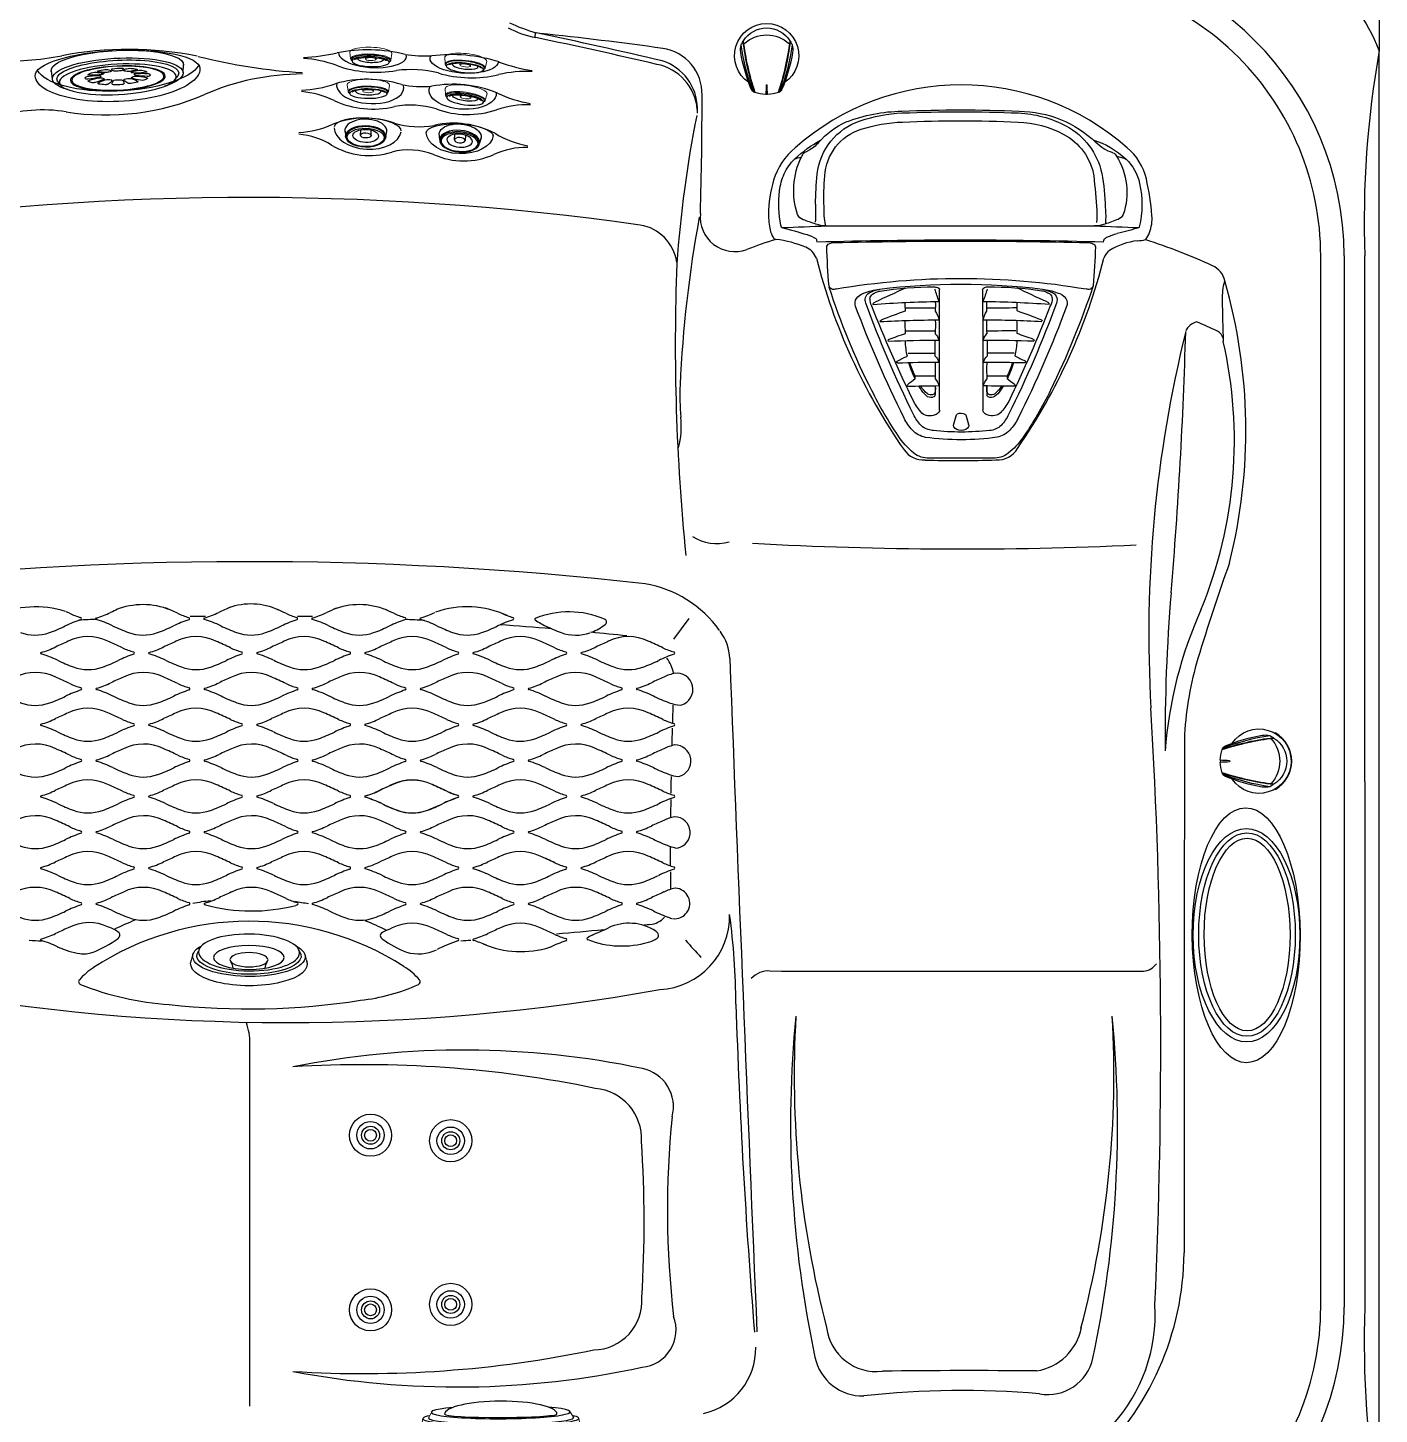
# Model space of a CAD drawing. Extents: x 937 to 1030, y 796 to 934.
# Drawn here: x 972.2 to 1029.9, y 828.4 to 887.6 of the extents above; entities that cross this region are included whole.
import ezdxf

# ---------------------------------------------------------------- set-up
doc = ezdxf.new("R2010")
doc.units = 0
doc.header["$MEASUREMENT"] = 0
doc.layers.add('1', color=4, linetype='Continuous')

# ---------------------------------------------------------------- blocks, each defined once
blk = doc.blocks.new('2014M1')
at = {"layer": '1', "color": 4, "linetype": 'Continuous', "lineweight": 15}
for p, q in [((-0.901, -0.243), (-0.857, -0.521)), ((-0.231, -0.44), (-0.23, -0.505)), ((0.23, -0.505), (0.231, -0.44)), ((0.857, -0.521), (0.901, -0.243))]:
    blk.add_line(p, q, dxfattribs=at)
at = {"layer": '1', "color": 3, "linetype": 'Continuous'}
for centre, radius, start, end in [((-0.374, -1.133), 0.665, 101.30208, 119.18489), ((0, -3.007), 2.577, 77.90813, 101.30208), ((0.435, -0.977), 0.5, 58.18471, 77.90813)]:
    blk.add_arc(centre, radius, start, end, dxfattribs=at)
at = {"layer": '1', "color": 4, "linetype": 'Continuous', "lineweight": 15}
for centre, major_axis, ratio, start_param, end_param in [((0, -0.243), (-0.901, 0), 0.269705, 3.055928, 6.36885), ((-0.002, -0.523), (-0.859, -0.005), 0.272006, 2.75067, 6.690134)]:
    blk.add_ellipse(centre, major_axis=major_axis, ratio=ratio, start_param=start_param, end_param=end_param, dxfattribs=at)
at = {"layer": '1', "color": 3, "linetype": 'Continuous'}
for centre, major_axis, ratio, start_param, end_param in [((0, -0.538), (-0.826, 0), 0.255142, 2.85021, 6.573343), ((0, -0.512), (-0.548, 0.001), 0.27151, 6.136025, 9.578986)]:
    blk.add_ellipse(centre, major_axis=major_axis, ratio=ratio, start_param=start_param, end_param=end_param, dxfattribs=at)
blk.add_ellipse((0, -0.612), major_axis=(-0.793, -0.001), ratio=0.271001, dxfattribs=at)
at = {"layer": '1', "color": 4, "linetype": 'Continuous', "lineweight": 15}
blk.add_ellipse((0, -0.509), major_axis=(-0.23, 0), ratio=0.275384, dxfattribs=at)
blk = doc.blocks.new('2014MJ7')
at = {"layer": '1', "color": 4}
for p, q in [((-0.898, -0.492), (-0.854, -0.739)), ((-0.232, -0.458), (-0.23, -0.696)), ((0.23, -0.696), (0.232, -0.458)), ((0.854, -0.739), (0.898, -0.492))]:
    blk.add_line(p, q, dxfattribs=at)
blk.add_ellipse((0, -0.492), major_axis=(-0.898, 0), ratio=0.547446, start_param=2.947545, end_param=6.477233, dxfattribs=at)
at = {"layer": '1', "color": 3}
blk.add_ellipse((0, -0.724), major_axis=(-0.816, 0.005), ratio=0.50035, start_param=2.865459, end_param=6.570635, dxfattribs=at)
at = {"layer": '1', "color": 4}
for centre, major_axis, ratio in [((-0.001, -0.734), (-0.855, 0.005), 0.541267), ((0.001, -0.691), (-0.229, 0.005), 0.480627)]:
    blk.add_ellipse(centre, major_axis=major_axis, ratio=ratio, dxfattribs=at)
at = {"layer": '1', "color": 3}
for centre, major_axis, ratio in [((0, -0.778), (-0.793, 0.005), 0.493016), ((0.001, -0.711), (-0.547, 0.006), 0.510461)]:
    blk.add_ellipse(centre, major_axis=major_axis, ratio=ratio, dxfattribs=at)
blk = doc.blocks.new('2014S124')
at = {"layer": '1', "color": 4, "linetype": 'Continuous'}
for p, q in [((-2.902, -1.151), (-2.871, -0.798)), ((2.726, -0.801), (2.757, -1.151))]:
    blk.add_line(p, q, dxfattribs=at)
for centre, radius, start, end in [((-1.094, -0.969), 0.419, 102.30616, 126.17528), ((-1.127, -0.964), 0.408, 78.04886, 97.92454), ((-1.462, -2.585), 2.063, 67.49842, 78.27721), ((-0.894, -0.516), 0.0301, 99.17785, 221.30698), ((-0.391, 0.306), 0.992, 238.02554, 256.89736), ((1.101, -12.868), 12.543, 97.96878, 99.17785), ((-0.627, -0.838), 0.391, 70.50257, 91.5894), ((-0.696, -0.886), 0.462, 39.12145, 64.43622), ((-0.286, -0.478), 0.0376, 128.332, 191.55559), ((-0.091, -0.438), 0.236, 191.55559, 220.05631), ((-0.226, -0.553), 0.134, 93.77125, 128.332), ((-0.168, -0.476), 0.155, 227.54611, 265.02271), ((-0.065, -3), 2.586, 86.77407, 93.77125), ((0.028, -0.484), 0.146, 270.45555, 314.10757), ((0.07, -0.601), 0.183, 61.06306, 86.77407), ((-0.256, -0.328), 0.465, 325.8951, 339.01202), ((0.138, -0.479), 0.0434, 339.01202, 61.06306), ((0.541, -0.886), 0.462, 115.56378, 140.87855), ((0.472, -0.838), 0.391, 88.4106, 109.49743), ((0.237, 0.306), 0.992, 283.10264, 301.97446), ((-1.256, -12.868), 12.543, 80.82215, 82.03122), ((1.308, -2.585), 2.063, 101.72279, 112.50158), ((0.74, -0.516), 0.0301, 318.69302, 80.82215), ((0.973, -0.964), 0.408, 82.07546, 101.95114), ((0.94, -0.969), 0.419, 53.82472, 77.69384), ((-1.416, -0.77), 0.0473, 99.15832, 182.82541), ((-1.402, -0.769), 0.0613, 182.82541, 251.7181), ((-1.363, -1.099), 0.381, 85.90541, 99.15832), ((-1.181, 0.229), 1.083, 257.21053, 266.53917), ((-1.331, -0.639), 0.0133, 139.63881, 230.93147), ((-1.247, -0.531), 0.15, 231.95617, 254.16671), ((-1.327, -0.909), 0.0126, 97.50912, 238.93788), ((-1.756, -6.588), 5.884, 81.237, 85.90541), ((-1.028, -0.413), 0.592, 238.93788, 260.38603), ((-0.989, -3.477), 2.602, 87.27978, 97.50912), ((-0.71, 1.361), 2.117, 254.16671, 266.21492), ((-0.99, 2.535), 3.397, 265.66767, 272.28747), ((-1.05, -0.539), 0.464, 260.38603, 276.11808), ((-1.602, 4.618), 5.65, 276.11808, 279.27437), ((-0.912, -1.04), 0.0135, 106.93268, 266.11582), ((-0.464, -2.514), 1.554, 97.62623, 106.93268), ((-0.391, 1.308), 2.419, 257.53073, 264.72726), ((-0.891, -1.423), 0.547, 69.49384, 87.27978), ((-0.866, -0.864), 0.0917, 48.933, 85.6576), ((-0.85, -0.793), 0.0663, 265.92354, 311.88695), ((-0.826, -0.391), 0.361, 266.21492, 280.86548), ((-0.827, -0.819), 0.0316, 311.88695, 48.933), ((-0.804, -0.508), 0.242, 280.86548, 305.5063), ((-0.305, -0.284), 0.741, 237.7862, 241.10405), ((-0.702, -0.898), 0.0617, 279.27437, 307.87815), ((-0.684, -0.697), 0.0224, 339.91621, 58.10102), ((-0.574, -1.691), 0.723, 86.82516, 97.62623), ((-0.669, -0.939), 0.00905, 307.87815, 43.5431), ((-0.525, -0.103), 0.566, 260.71234, 287.3942), ((-0.593, -0.55), 0.552, 267.89846, 282.19897), ((-0.588, -1.941), 0.974, 75.69297, 86.82516), ((-0.563, -0.705), 0.394, 282.79153, 304.93324), ((-0.358, -0.614), 0.0287, 274.49062, 41.88174), ((-0.353, -1.015), 0.0189, 320.31811, 73.09928), ((-0.293, -1.089), 0.028, 160.74005, 281.45722), ((-0.136, -1.22), 0.231, 119.92752, 142.41019), ((-0.07, 0.673), 1.802, 263.06646, 277.17717), ((-0.144, -1.417), 0.411, 94.02804, 105.10915), ((-0.078, 0.324), 0.96, 263.85909, 276.41416), ((-0.075, -2.039), 1.037, 81.53371, 95.46452), ((0.061, -1.13), 0.117, 49.88276, 81.53371), ((0.027, -1.171), 0.171, 30.73636, 49.88276), ((0.155, -1.094), 0.0212, 270.83793, 30.73636), ((0.204, -0.614), 0.0287, 138.11826, 265.50938), ((0.198, -1.015), 0.0189, 106.90072, 219.68189), ((0.409, -0.705), 0.394, 235.06676, 257.20847), ((0.433, -1.941), 0.974, 93.17484, 104.30703), ((0.371, -0.103), 0.566, 252.6058, 279.28766), ((0.438, -0.55), 0.552, 257.80103, 272.10154), ((0.419, -1.691), 0.723, 82.37377, 93.17484), ((0.236, 1.308), 2.419, 275.27274, 282.46927), ((0.515, -0.939), 0.00905, 136.4569, 232.12185), ((0.53, -0.697), 0.0224, 121.89898, 200.08379), ((0.15, -0.284), 0.741, 298.89595, 302.2138), ((0.649, -0.508), 0.242, 234.4937, 259.13452), ((0.547, -0.898), 0.0617, 232.12185, 260.72563), ((0.309, -2.514), 1.554, 73.06732, 82.37377), ((1.448, 4.618), 5.65, 260.72563, 263.88192), ((0.737, -1.423), 0.547, 92.72022, 110.50616), ((0.672, -0.391), 0.361, 259.13452, 273.78508), ((0.672, -0.819), 0.0316, 131.067, 228.11305), ((0.712, -0.864), 0.0917, 94.3424, 131.067), ((0.695, -0.793), 0.0663, 228.11305, 274.07646), ((0.556, 1.361), 2.117, 273.78508, 285.83329), ((0.836, 2.535), 3.397, 267.71253, 274.33233), ((1.601, -6.588), 5.884, 94.09459, 98.763), ((0.834, -3.477), 2.602, 82.49088, 92.72022), ((0.758, -1.04), 0.0135, 273.88418, 73.06732), ((0.895, -0.539), 0.464, 263.88192, 279.61397), ((0.874, -0.413), 0.592, 279.61397, 301.06212), ((1.027, 0.229), 1.083, 273.46083, 282.78947), ((1.093, -0.531), 0.15, 285.83329, 308.04383), ((1.173, -0.909), 0.0126, 301.06212, 82.49088), ((1.208, -1.099), 0.381, 80.84168, 94.09459), ((1.177, -0.639), 0.0133, 309.06853, 40.36119), ((1.247, -0.769), 0.0613, 288.2819, 357.17459), ((1.261, -0.77), 0.0473, 357.17459, 80.84168)]:
    blk.add_arc(centre, radius, start, end, dxfattribs=at)
at = {"layer": '1', "color": 3, "linetype": 'Continuous'}
for centre, major_axis, ratio in [((-0.077, -0.651), (-2.498, 0.009), 0.259148), ((-0.073, -0.697), (-2.027, 0), 0.25727)]:
    blk.add_ellipse(centre, major_axis=major_axis, ratio=ratio, dxfattribs=at)
at = {"layer": '1', "color": 4, "linetype": 'Continuous'}
for centre, major_axis, ratio, start_param, end_param in [((-0.072, -0.799), (-2.798, 0.001), 0.271239, 5.590718, 10.215837), ((-0.073, -1.151), (-2.83, 0), 0.260205, 6.236712, 9.470532)]:
    blk.add_ellipse(centre, major_axis=major_axis, ratio=ratio, start_param=start_param, end_param=end_param, dxfattribs=at)
blk.add_ellipse((-0.072, -0.701), major_axis=(-1.968, 0), ratio=0.258128, dxfattribs=at)
at = {"layer": '1', "color": 3, "linetype": 'Continuous'}
blk.add_ellipse((-0.072, -0.796), major_axis=(-2.605, 0.01), ratio=0.257336, start_param=5.994174, end_param=9.732946, dxfattribs=at)
blk = doc.blocks.new('2014JS2')
at = {"layer": '1', "color": 4, "linetype": 'Continuous', "lineweight": 15}
for p, q in [((-2.331, 1.3), (-2.416, 0.934)), ((2.567, 0.934), (2.482, 1.3))]:
    blk.add_line(p, q, dxfattribs=at)
at = {"layer": '1', "color": 4, "linetype": 'Continuous'}
for centre, radius, start, end in [((-1.335, 0.648), 0.73, 8.21459, 30.45719), ((1.622, 0.603), 0.871, 151.52836, 170.38888)]:
    blk.add_arc(centre, radius, start, end, dxfattribs=at)
at = {"layer": '1', "color": 3, "linetype": 'Continuous'}
for centre, major_axis, ratio in [((0.073, 1.419), (-2.159, -0.019), 0.363798), ((0.076, 1.207), (-1.51, 0.005), 0.339788)]:
    blk.add_ellipse(centre, major_axis=major_axis, ratio=ratio, dxfattribs=at)
at = {"layer": '1', "color": 4, "linetype": 'Continuous'}
for centre, major_axis, ratio, start_param, end_param in [((0.075, 1.242), (-2.404, -0.002), 0.35119, 5.678823, 9.981284), ((0.075, 0.934), (-2.492, 0), 0.375367, 6.108581, 9.599382)]:
    blk.add_ellipse(centre, major_axis=major_axis, ratio=ratio, start_param=start_param, end_param=end_param, dxfattribs=at)
at = {"layer": '1', "color": 3, "linetype": 'Continuous'}
blk.add_ellipse((0.075, 1.274), major_axis=(-2.225, -0.006), ratio=0.35191, start_param=6.032094, end_param=9.675053, dxfattribs=at)
at = {"layer": '1', "color": 4, "linetype": 'Continuous'}
blk.add_ellipse((0.075, 1.111), major_axis=(-0.812, -0.002), ratio=0.373446, dxfattribs=at)
blk = doc.blocks.new('2014AV')
at = {"layer": '1', "color": 4, "linetype": 'Continuous'}
for p, q in [((0.59, 1.004), (0.59, 0.984)), ((-1.575, 0.526), (-1.575, 0.501)), ((-1.575, -0.526), (-1.575, -0.501)), ((0.59, -1.004), (0.59, -0.984))]:
    blk.add_line(p, q, dxfattribs=at)
for centre, radius, start, end in [((-0.026, 0), 1.375, 213.74284, 146.18679), ((-1.341, 0.387), 0.29, 113.06827, 141.37067), ((1.395, -6.282), 7.499, 99.80764, 112.33084), ((0.245, 0.369), 0.749, 74.93644, 99.81969), ((-0.057, 0.071), 1.135, 55.2054, 64.04467), ((0, 0), 1.161, 301.85239, 58.14761), ((-0.289, 0), 1.391, 159.08422, 178.28568), ((-1.092, 0.334), 0.53, 153.90726, 159.32553), ((-0.289, 0), 1.391, 181.71482, 200.91636), ((-1.092, -0.334), 0.53, 200.67447, 206.09274), ((-1.341, -0.387), 0.29, 218.62933, 246.93173), ((1.395, 6.282), 7.499, 247.66916, 260.19236), ((0.245, -0.369), 0.749, 260.18031, 285.06356), ((-0.057, -0.071), 1.135, 295.95533, 304.7946)]:
    blk.add_arc(centre, radius, start, end, dxfattribs=at)
at = {"layer": '1', "color": 3, "linetype": 'Continuous'}
for centre, radius, start, end in [((1.863, -9.907), 10.984, 96.65413, 108.31002), ((1.993, -10.4), 11.47, 96.90962, 108.19227), ((1.812, -8.247), 9.441, 98.38361, 110.96753), ((-0.553, 0), 1.42, 316.91487, 43.08513), ((1.993, 10.4), 11.47, 251.8075, 263.09064), ((1.863, 9.907), 10.984, 251.68998, 263.34587), ((1.812, 8.247), 9.441, 249.03247, 261.61639)]:
    blk.add_arc(centre, radius, start, end, dxfattribs=at)
at = {"layer": '1', "color": 2, "linetype": 'Continuous'}
for centre, radius, start, end in [((-1.716, 0), 0.0554, 311.36187, 48.63863), ((15.926, 321.236), 321.68, 266.86338, 266.93396), ((-1.28, 0), 0.0163, 273.06604, 86.93396), ((16.137, -325.179), 325.628, 93.06604, 93.13577)]:
    blk.add_arc(centre, radius, start, end, dxfattribs=at)
blk = doc.blocks.new('2014MF')
at = {"layer": '1', "color": 4, "linetype": 'Continuous'}
for centre, radius, start, end in [((168.897, -168.917), 238.87, 133.70123, 136.29207), ((4.233, 3.41), 0.521, 104.43036, 135.45495), ((4.137, 3.783), 0.136, 60.72499, 104.43036), ((-14.312, -13.864), 25.66, 39.98835, 43.81471), ((-20.17, -10.637), 28.761, 17.84702, 27.38701), ((-6.637, -6.643), 14.658, 10.57701, 19.19889), ((-3.741, -4.126), 0.175, 158.38337, 213.6889), ((-3.327, -4.29), 0.62, 136.29207, 158.38337), ((4.546, -4.634), 3.297, 354.06152, 11.92888), ((19.251, 20.369), 33.766, 226.74543, 229.58758), ((-2.537, -5.144), 0.221, 242.64411, 339.75172), ((6.874, -4.876), 0.957, 311.67846, 354.06152), ((14.593, 29.482), 38.852, 243.65236, 250.77025), ((-151.799, 151.817), 223.957, 314.64851, 315.34392), ((6.693, 6.835), 14.866, 250.77025, 259.91446), ((4.872, -6.875), 0.959, 276.83737, 318.31397), ((4.624, -4.802), 3.047, 259.91446, 276.83737)]:
    blk.add_arc(centre, radius, start, end, dxfattribs=at)
at = {"layer": '1', "color": 3, "linetype": 'Continuous'}
for centre, radius, start, end in [((5.155, 2.535), 0.213, 287.38922, 25.35441), ((23.554, -23.545), 31.714, 125.32051, 144.70268), ((5.594, -1.144), 2.733, 113.14378, 127.94372), ((4.683, -0.003), 1.262, 105.65321, 127.50133), ((4.421, 0.864), 0.357, 22.90459, 102.58976), ((4.815, 0.744), 0.691, 83.64096, 115.80785), ((4.803, 1.054), 0.387, 24.51294, 76.84338), ((-40.483, -19.596), 50.159, 18.56801, 24.51294), ((21.354, -21.357), 28.364, 127.94372, 142.03824), ((12.279, -10.521), 14.165, 126.0076, 135.43423), ((4.41, 0.307), 0.779, 99.42794, 126.0076), ((4.322, 0.838), 0.241, 47.68982, 99.42794), ((4.088, 0.582), 0.587, 14.94554, 47.68982), ((-47.161, -21.91), 56.548, 19.09118, 23.60486), ((-37.469, -18.651), 46.57, 18.59513, 24.96359), ((2.454, -0.843), 0.374, 135.51554, 164.25598), ((2.167, -0.762), 0.0749, 164.25598, 226.29695), ((-505.442, -512.498), 720.717, 44.823227, 45.231898), ((10.494, -12.301), 14.165, 134.4096, 143.83623), ((0.843, -2.45), 0.374, 105.58785, 134.32829), ((0.763, -2.162), 0.0749, 43.54688, 105.58785), ((513.881, 504.05), 720.717, 224.611931, 225.020601), ((3.403, -4.188), 2.976, 3.46899, 15.06275), ((1.203, -5.635), 2.805, 142.03824, 155.23358), ((0.274, -4.835), 1.57, 144.08869, 159.81265), ((-0.313, -4.402), 0.779, 143.83623, 170.41589), ((5.953, -4.001), 0.421, 321.70437, 359.08773), ((5.162, -4.37), 1.611, 0.70028, 20.65413), ((4.978, -4.325), 2.202, 2.24476, 18.56801), ((-0.703, -4.813), 0.732, 151.18991, 186.87299), ((-0.85, -4.421), 0.372, 159.81265, 197.27072), ((-0.876, -4.429), 0.345, 197.27072, 248.59937), ((-0.843, -4.313), 0.241, 170.41589, 222.15401), ((-0.586, -4.08), 0.587, 222.15401, 254.89828), ((22.045, 47.108), 56.548, 246.23897, 250.75265), ((5.862, -4.344), 0.153, 223.75818, 262.92316), ((5.886, -4.15), 0.348, 262.92316, 295.03361), ((5.768, -3.883), 0.64, 294.48388, 323.6262), ((5.581, -4.091), 1.26, 320.78902, 331.23006), ((6.069, -4.359), 0.703, 331.23006, 0.70028), ((6.175, -4.279), 1.004, 325.50924, 2.24476), ((-1.04, -4.791), 0.404, 195.65372, 244.28063), ((18.928, 38.737), 48.294, 245.34806, 251.52196), ((18.606, 37.304), 46.401, 245.00275, 251.39125), ((-2.056, 2.061), 11.392, 307.2243, 322.67234), ((-2.523, 2.521), 11.719, 309.04679, 320.78902), ((1.938, -11.568), 7.328, 58.28689, 61.58565), ((4.335, -5.867), 0.153, 6.92067, 46.08565), ((4.141, -5.891), 0.348, 334.81022, 6.92067), ((12.58, -1.384), 8.484, 208.53504, 211.34141), ((4.185, -3.408), 2.976, 254.78107, 266.37484), ((3.992, -5.957), 0.421, 270.7561, 308.13946), ((3.874, -5.772), 0.64, 306.21763, 335.35995), ((4.328, -4.953), 2.229, 251.52196, 267.88128), ((4.43, -4.834), 1.942, 251.04143, 267.69451), ((4.282, -6.202), 0.979, 267.88128, 304.38741), ((4.339, -5.982), 0.793, 270.94131, 310.8528)]:
    blk.add_arc(centre, radius, start, end, dxfattribs=at)
at = {"layer": '1', "color": 2, "linetype": 'Continuous'}
for centre, radius, start, end in [((36.478, -36.264), 48.866, 130.7637, 134.06457), ((-72.76, 210.138), 223.162, 289.87277, 290.23885), ((4.505, 0.618), 0.152, 64.34359, 115.48236), ((32.922, -31.535), 42.212, 131.6463, 135.04986), ((17.791, -30.065), 32.786, 113.38259, 115.297), ((4.819, -0.061), 0.0984, 56.16695, 113.38259), ((-260.405, 262.332), 372.494, 314.96382, 315.15399), ((0.379, -3.473), 4.57, 41.88158, 46.15582), ((-4.982, -4.492), 8.177, 24.08613, 27.96165), ((7.787, 3.959), 7.207, 224.07839, 227.26475), ((133.181, -130.627), 182.712, 134.83256, 135.21311), ((54.593, -53.906), 72.496, 132.92839, 134.63067), ((-5.038, -10.069), 13.065, 43.31494, 45.73477), ((23.281, -39.812), 43.035, 114.94023, 115.92207), ((5.16, -0.846), 0.0613, 20.48195, 114.94023), ((4.052, -1.082), 1.186, 192.53258, 212.06782), ((10.173, 5.147), 9.735, 223.92521, 227.36533), ((39.74, -38.244), 49.973, 133.09444, 135.0996), ((2.108, -3.742), 3.535, 32.34994, 42.87398), ((8.03, -9.859), 8.53, 106.88696, 110.12843), ((5.564, -1.735), 0.0395, 336.25812, 106.88696), ((4.512, 4.977), 8.177, 241.88218, 245.7577), ((4.167, -2.01), 0.59, 180.56052, 210.73251), ((-119.116, -125.233), 173.888, 44.80422, 45.03256), ((-2845.766, 2845.735), 4029.293, 315.016327, 315.032449), ((1.084, -4.26), 4.654, 19.827, 27.49002), ((1.706, -4.072), 4.055, 18.79799, 29.11554), ((36.171, -36.57), 48.866, 135.77926, 139.08013), ((-261.615, 261.126), 372.494, 314.68984, 314.88001), ((-3.973, -7.77), 7.207, 42.57908, 45.76544), ((1.078, -4.048), 1.186, 57.77601, 77.31125), ((4.728, -2.724), 0.471, 176.64109, 211.97962), ((10.727, 2.916), 8.547, 222.6337, 227.40535), ((90.573, -88.634), 120.961, 134.72747, 135.11625), ((-59.541, 63.82), 93.438, 313.72762, 314.54591), ((5.035, -3.148), 0.632, 37.01422, 47.69152), ((9.922, -35.449), 32.975, 96.93852, 97.64032), ((5.945, -2.775), 0.0593, 3.03986, 96.93852), ((-209.932, 73.339), 223.162, 339.60497, 339.97106), ((31.452, -33.001), 42.212, 134.79397, 138.19752), ((3.479, -0.382), 4.57, 223.68801, 227.96224), ((130.27, -133.53), 182.712, 134.63072, 135.01127), ((-5.168, -10.152), 9.735, 42.4785, 45.91862), ((5.629, -3.332), 0.691, 184.03757, 213.2552), ((4.504, -3.457), 1.129, 353.60993, 14.61576), ((0.713, -4.369), 5.094, 11.95641, 14.19173), ((4.535, -3.54), 1.182, 352.90529, 11.02391), ((30.023, -17.867), 32.786, 154.54683, 156.46123), ((10.09, 5.018), 13.065, 224.10906, 226.52889), ((53.763, -54.733), 72.496, 135.21316, 136.91543), ((2.006, -4.165), 0.59, 59.11132, 89.2833), ((125.564, 118.781), 173.888, 224.81127, 225.03961), ((7.365, -1.49), 3.055, 223.58235, 231.58605), ((6.224, -2.636), 1.432, 222.01754, 233.55018), ((5.424, -3.719), 0.0863, 233.55018, 287.28749), ((5.374, -3.558), 0.255, 287.28749, 336.30915), ((5.494, -3.812), 0.0766, 248.31203, 292.73342), ((5.415, -3.595), 0.308, 290.83592, 342.84413), ((5.409, -3.573), 0.217, 336.30915, 357.41719), ((-0.624, -4.496), 0.152, 154.36147, 205.50024), ((39.755, -23.382), 43.035, 153.92175, 154.9036), ((3.742, -2.112), 3.535, 226.96984, 237.49389), ((38.142, -39.838), 49.973, 134.74423, 136.74939), ((-2837.961, 2853.518), 4029.293, 314.811379, 314.827502), ((2.718, -4.729), 0.471, 57.86421, 93.20274), ((-2.938, -10.712), 8.547, 42.43848, 47.21013), ((0.055, -4.812), 0.0984, 156.46123, 213.67688), ((0.838, -5.155), 0.0613, 154.9036, 249.36188), ((9.844, -8.05), 8.53, 159.71539, 162.95687), ((4.074, -1.711), 4.055, 240.72829, 251.04584), ((4.263, -1.089), 4.654, 242.41854, 250.01683), ((88.393, -90.808), 120.961, 134.72758, 135.11635), ((-63.651, 59.721), 93.438, 315.29792, 316.11621), ((3.324, -5.632), 0.691, 56.58863, 85.80626), ((2.626, -6.224), 1.432, 36.29365, 47.82629), ((1.487, -7.363), 3.055, 38.35305, 46.35675), ((1.726, -5.562), 0.0395, 162.95687, 293.58571), ((3.141, -5.037), 0.632, 222.15231, 232.82961), ((35.429, -10.011), 32.975, 172.20351, 172.90531), ((4.373, -0.713), 5.094, 255.74737, 257.98269), ((3.452, -4.506), 1.129, 255.22807, 276.23389), ((3.54, -4.534), 1.182, 258.91518, 277.03381), ((3.565, -5.412), 0.217, 272.42664, 293.53468), ((3.55, -5.377), 0.255, 293.53468, 342.55634), ((3.594, -5.414), 0.308, 287.09497, 339.10318), ((3.711, -5.428), 0.0863, 342.55634, 36.29365), ((3.811, -5.494), 0.0766, 337.20568, 21.62707), ((2.765, -5.946), 0.0593, 172.90531, 266.80397)]:
    blk.add_arc(centre, radius, start, end, dxfattribs=at)
at = {"layer": '1', "color": 3, "linetype": 'Continuous'}
for centre, major_axis, ratio, start_param, end_param in [((5.276, -5.28), (-0.149, -0.157), 0.55883, 3.141593, 6.283185), ((5.562, -5.566), (0.228, 0.231), 0.666259, 2.803821, 6.590895)]:
    blk.add_ellipse(centre, major_axis=major_axis, ratio=ratio, start_param=start_param, end_param=end_param, dxfattribs=at)
blk = doc.blocks.new('2014P')
at = {"layer": '1', "color": 4, "linetype": 'Continuous'}
for centre, radius, start, end in [((1.061, 4.033), 3.194, 84.93016, 111.61348), ((2.834, 1.217), 6.231, 92.51445, 105.36552), ((2.598, 5.426), 2.016, 69.02825, 91.06459), ((2.383, 4.898), 2.586, 52.11262, 68.76392), ((2.603, 0.812), 6.761, 113.71084, 134.31104), ((1.201, 3.378), 4.512, 33.22466, 52.11262), ((36.329, -36.331), 56.928, 132.4853, 137.52483), ((25.56, -6.518), 23.931, 149.13987, 151.82474), ((3.658, 4.987), 1.574, 30.47776, 33.22466), ((4.986, 5.769), 0.0338, 338.71398, 30.47776), ((5.754, 4.09), 1.463, 151.82474, 167.78752), ((151.7, -151.7), 214.537, 133.36444, 136.63559), ((4.374, 4.385), 0.0521, 164.03693, 210.15761), ((4.978, 4.736), 0.75, 210.15761, 218.58164), ((-2.232, -1.259), 4.806, 135.48155, 178.7997), ((-3.878, -2.652), 3.565, 152.17961, 178.50328), ((-5.399, -2.611), 2.043, 178.52844, 212.57053), ((-3.606, -1.466), 4.17, 212.57053, 238.32564), ((-11.301, 5.675), 12.046, 297.40639, 301.90817), ((-3.559, -6.927), 2.746, 110.12898, 120.05844), ((-4.318, -4.912), 0.592, 96.97093, 108.27925), ((-4.384, -4.376), 0.0526, 61.96704, 96.97093), ((-4.85, -5.146), 0.953, 52.32999, 58.96363), ((-5.772, -4.976), 0.0457, 238.32564, 289.81831)]:
    blk.add_arc(centre, radius, start, end, dxfattribs=at)
at = {"layer": '1', "color": 3, "linetype": 'Continuous'}
for centre, radius, start, end in [((1.442, 8.608), 1.397, 265.93586, 288.64024), ((2.898, 4.292), 3.158, 105.43195, 108.64024), ((2.117, 7.087), 0.256, 73.63593, 103.40764), ((3.312, 10.926), 3.765, 252.64362, 254.30329), ((6.677, -0.75), 9.167, 116.67771, 118.57062), ((1.172, 4.143), 3.352, 27.31665, 70.44288), ((2.323, 0.791), 6.507, 116.44256, 132.53159), ((0.633, 4.189), 2.712, 51.16582, 116.44256), ((-5.492, -3.42), 12.48, 45.24571, 51.16582), ((36.912, -36.915), 57.674, 132.53159, 137.46816), ((25.901, 28.244), 32.109, 225.24571, 226.61052), ((-16.138, 14.833), 22.381, 333.46305, 334.93687), ((3.748, 5.533), 0.429, 334.93687, 20.20349), ((2.628, 5.462), 1.406, 315.03227, 333.46305), ((-2.068, -1.156), 4.777, 137.46816, 162.88175), ((-3.773, -0.631), 2.993, 162.88175, 213.17805), ((-8.741, -1.179), 1.704, 332.10008, 0.67952), ((0.994, -6.809), 9.446, 150.78445, 153.28585), ((-7.011, -2.095), 0.254, 152.10008, 202.29062), ((-4.419, -1.546), 2.9, 192.854, 244.17002), ((0.832, 2.601), 8.618, 214.40382, 224.08402), ((-2.563, -1.139), 3.592, 218.90351, 229.80142), ((-15.477, 17.999), 24.338, 294.49699, 295.92532), ((-5.397, -2.735), 1.284, 295.92532, 315.68902), ((-5.544, -3.711), 0.466, 252.74651, 290.39569)]:
    blk.add_arc(centre, radius, start, end, dxfattribs=at)
at = {"layer": '1', "color": 2, "linetype": 'Continuous'}
for centre, radius, start, end in [((0.683, 4.38), 2.205, 47.94516, 117.79037), ((2.371, 0.914), 6.06, 116.63643, 133.66496), ((-4.791, -2.248), 10.8, 42.9754, 49.93734), ((110.534, -110.013), 156.639, 132.35106, 133.04178), ((32.641, -32.643), 51.25, 132.24206, 137.75795), ((0.602, 2.479), 3.638, 34.12158, 46.41831), ((400127.582, -400130.753), 565868.693, 134.99919368, 135.00035365), ((-1.99, -1.263), 4.517, 137.12887, 162.71116), ((-3.904, -0.668), 2.513, 162.68229, 214.92154), ((192.321, 165.302), 259.505, 220.17391, 220.50129), ((-3.307, -1.787), 2.233, 220.50129, 233.54791), ((121.626, -121.206), 172.411, 137.005, 137.63165)]:
    blk.add_arc(centre, radius, start, end, dxfattribs=at)
blk = doc.blocks.new('2014SPK')
at = {"layer": '1', "color": 4, "linetype": 'Continuous'}
blk.add_ellipse((-0.004, 0), major_axis=(0, 4.344), ratio=0.474388, dxfattribs=at)
at = {"layer": '1', "color": 2, "linetype": 'Continuous'}
blk.add_ellipse((0, 0), major_axis=(-0.003, 4.113), ratio=0.446028, dxfattribs=at)
blk = doc.blocks.new('FWPATTERN')
at = {"layer": '1', "color": 3, "linetype": 'Continuous'}
for centre, radius, start, end in [((-4.514, 3.18), 4.736, 334.31292, 343.44829), ((0.055, 1.822), 0.03, 16.06193, 163.44829), ((3.805, 2.902), 3.873, 196.06193, 205.8405), ((-30.508, -13.091), 33.984, 23.9011, 24.89258), ((6.322, -2.079), 7.308, 153.9837, 159.73206), ((-1.177, -0.177), 1.938, 334.23454, 26.17865), ((1.173, -0.177), 1.819, 159.73206, 199.64161), ((5.466, 1.355), 6.378, 199.64161, 206.26194), ((-20.381, 8.084), 22.843, 334.78462, 336.51208), ((-5.227, -3.856), 5.517, 18.29259, 25.65808), ((3.053, -2.951), 3.06, 154.78462, 164.28879), ((0.059, -2.109), 0.05, 198.29259, 344.28879)]:
    blk.add_arc(centre, radius, start, end, dxfattribs=at)
blk = doc.blocks.new('2014L2')
at = {"layer": '1', "color": 3, "linetype": 'Continuous', "lineweight": 15}
for p, q in [((-3.076, 1.393), (-3.203, 1.152)), ((2.997, 1.152), (2.841, 1.404))]:
    blk.add_line(p, q, dxfattribs=at)
at = {"layer": '1', "color": 4, "linetype": 'Continuous', "lineweight": 15}
for p, q in [((-3.443, 1.125), (-3.586, 0.323)), ((3.356, 0.323), (3.214, 1.125))]:
    blk.add_line(p, q, dxfattribs=at)
at = {"layer": '1', "color": 2, "linetype": 'Continuous'}
blk.add_ellipse((-0.115, 1.312), major_axis=(-2.4, -0.002), ratio=0.230702, start_param=3.141593, end_param=6.283185, dxfattribs=at)
at = {"layer": '1', "color": 4, "linetype": 'Continuous'}
for centre, major_axis, ratio, start_param, end_param in [((-0.115, 1.125), (-3.329, 0), 0.091781, 5.867673, 9.84029), ((-0.115, 0.323), (-3.471, 0), 0.095239, 6.249456, 9.458508)]:
    blk.add_ellipse(centre, major_axis=major_axis, ratio=ratio, start_param=start_param, end_param=end_param, dxfattribs=at)
at = {"layer": '1', "color": 3, "linetype": 'Continuous'}
for centre, major_axis, ratio, start_param, end_param in [((-0.118, 1.398), (-2.959, -0.005), 0.096023, 5.474081, 10.237444), ((-0.115, 1.312), (-2.4, -0.002), 0.060609, 0, 3.117594), ((-0.103, 1.152), (-3.1, 0), 0.087249, 6.191747, 9.53276)]:
    blk.add_ellipse(centre, major_axis=major_axis, ratio=ratio, start_param=start_param, end_param=end_param, dxfattribs=at)
blk = doc.blocks.new('19-TRH HL')
at = {"layer": '1', "color": 3, "linetype": 'Continuous'}
for p, q in [((56.603, 68.71), (56.626, 68.914)), ((63.528, 65.678), (63.528, 65.473)), ((81.258, 64.395), (81.257, 64.389)), ((90.147, 14.5), (90.147, 59.377)), ((91.147, 59.377), (91.147, 14.5)), ((92.034, 36.939), (92.034, 59.377)), ((62.53, 43.016), (63.182, 43.905)), ((92.034, 36.939), (92.034, 14.5))]:
    blk.add_line(p, q, dxfattribs=at)
at = {"layer": '1', "color": 4, "linetype": 'Continuous'}
blk.add_lwpolyline([(92.647, 68.145, 0.202913), (86.915, 73.877), (5.732, 73.877, 0.202913), (0, 68.145), (0, 5.732, 0.202913), (5.732, 0), (86.915, 0, 0.202913), (92.647, 5.732)], format="xyb", close=True, dxfattribs=at)
blk.add_lwpolyline([(86.8, 73.993), (88.048, 73.993, -0.06455), (88.112, 73.985, -0.269989), (92.639, 69.459, -0.064627), (92.647, 69.395), (92.647, 68.145)], format="xyb", dxfattribs=at)
for centre in [(49.576, 21.835), (52.998, 21.601), (52.998, 14.613), (49.576, 14.38)]:
    blk.add_circle(centre, 0.9, dxfattribs=at)
at = {"layer": '1', "color": 3, "linetype": 'Continuous'}
for centre, radius in [((49.576, 21.835), 0.585), ((49.576, 21.835), 0.385), ((49.576, 21.835), 0.252), ((52.998, 21.601), 0.585), ((52.998, 21.601), 0.385), ((52.998, 21.601), 0.252), ((49.576, 14.38), 0.585), ((52.998, 14.613), 0.585), ((52.998, 14.613), 0.385), ((52.998, 14.613), 0.252), ((49.576, 14.38), 0.385), ((49.576, 14.38), 0.252)]:
    blk.add_circle(centre, radius, dxfattribs=at)
for centre, radius, start, end in [((78.147, 59.377), 13, 0.00021, 89.99979), ((78.148, 59.377), 12, 359.99987, 90.00012), ((58.686, 76.074), 7.449, 244.73523, 254.14996), ((57.401, 72.756), 4.123, 241.75659, 259.21727), ((8.462, -160.724), 234.431, 76.84911, 78.14321), ((-4.286, -216.552), 291.892, 76.86771, 77.9499), ((43.226, -64.417), 133.984, 81.92302, 84.18564), ((39.255, 53.21), 14.99, 78.77492, 101.00137), ((49.443, 61.395), 6.784, 76.2393, 100.99876), ((61.777, 66.302), 1.955, 358.43894, 81.92302), ((133.048, 60.912), 41.043, 169.84937, 182.1423), ((33.939, 80.938), 13.242, 267.94178, 280.68317), ((48.115, 91.102), 23.938, 255.73769, 266.51182), ((46.367, 62.714), 5.112, 70.06019, 86.17735), ((46.463, 75.013), 7.159, 271.9753, 283.61609), ((49.819, 72.229), 5.01, 250.06019, 279.94923), ((51.985, 74.411), 6.493, 261.77513, 271.76521), ((53.028, 61.189), 6.785, 72.52826, 97.132), ((57.538, 74.361), 7.143, 249.74188, 261.46172), ((61.4, 65.468), 2.129, 4.46151, 79.18617), ((61.396, 65.669), 2.134, 0.39885, 72.66251), ((46.722, 56.489), 10.661, 90.31568, 113.38021), ((49.424, 62.003), 4.919, 72.61212, 105.9728), ((51.309, 62.621), 4.715, 75.82492, 97.61124), ((53.888, 71.995), 5.01, 253.48693, 283.37849), ((56.229, 62.15), 5.11, 87.25603, 103.37849), ((46.25, 62.24), 4.173, 64.86551, 84.84703), ((46.408, 71.478), 5.029, 272.50212, 289.3096), ((51.803, 71.256), 4.649, 258.73051, 274.67445), ((53.105, 61.77), 4.94, 67.53497, 100.77608), ((57.197, 70.891), 5.061, 244.18141, 260.88107), ((74.795, 55.981), 10.7, 48.54037, 131.47592), ((38.262, 76.056), 10.657, 260.89937, 293.38021), ((49.682, 69.555), 3.907, 244.86551, 283.50952), ((51.281, 62.152), 3.669, 72.66311, 100.77607), ((56.291, 61.657), 4.181, 88.49691, 108.57018), ((-87.759, 65.9), 151.49, 358.21794, 0.13196), ((35.573, 59.269), 6.344, 80.89937, 107.72537), ((49.342, 61.462), 3.802, 70.81447, 111.13666), ((53.715, 69.324), 3.907, 249.92966, 288.57018), ((113.816, 55.394), 51.294, 168.77989, 175.9197), ((46.193, 61.261), 3.331, 58.93944, 84.38998), ((46.25, 68.846), 4.206, 273.68323, 294.16157), ((51.638, 68.432), 3.538, 252.79344, 280.71588), ((53.122, 61.25), 3.797, 61.99834, 102.57224), ((56.948, 67.982), 3.949, 238.85084, 260.47746), ((49.526, 66.793), 3.128, 238.93944, 287.80007), ((56.259, 60.554), 3.462, 89.56727, 114.24331), ((69.536, 61.776), 2.877, 129.44918, 163.14827), ((80.344, 62.132), 2.418, 12.86759, 50.56711), ((51.207, 60.894), 3.01, 69.49779, 103.94139), ((53.552, 66.565), 3.13, 245.63911, 294.24331), ((71.602, 61.15), 5.035, 163.14827, 179.97929), ((72.069, 60.242), 10.906, 4.52039, 12.86759), ((114.133, 51.613), 51.389, 169.44147, 177.47867), ((65.127, 61.042), 1.476, 174.29838, 290.48088), ((69.684, 61.151), 3.117, 179.97929, 192.23805), ((81.289, 60.971), 1.657, 339.08232, 4.52039), ((67.635, 60.707), 1.021, 192.23805, 212.5996), ((72.653, 41.51), 19.455, 107.266, 111.1161), ((66.915, 60.255), 0.171, 215.97703, 257.63691), ((66.284, 55.227), 4.897, 67.49375, 82.90272), ((82.664, 57.106), 2.943, 96.74662, 121.44557), ((82.306, 61.267), 1.238, 270.55342, 286.86023), ((81.748, 60.795), 1.166, 322.47263, 339.08232), ((74.673, 35.191), 26.133, 65.4469, 72.17217), ((67.841, 58.984), 0.829, 21.06922, 67.49375), ((92.951, 65.47), 25.111, 194.25125, 214.90744), ((56.171, 65.613), 25.518, 325.5055, 345.63572), ((81.554, 59.065), 0.698, 127.63877, 161.83315), ((154.258, 55.625), 91.67, 177.86306, 185.653), ((85.142, 58.108), 0.938, 12.67223, 65.4469), ((88.737, 57.567), 2.799, 165.07948, 181.25004), ((63.724, 51.932), 23.226, 345.90818, 15.94635), ((84.775, 56.068), 0.402, 134.12326, 164.54473), ((85.131, 55.701), 0.913, 108.32925, 134.12326), ((74.079, 31.323), 27.444, 64.86517, 66.90523), ((-115.969, 61.752), 200.431, 355.20359, 358.39537), ((85.551, 55.775), 0.435, 11.54567, 64.86517), ((72.668, 53.439), 9.884, 177.47867, 185.48719), ((59.082, 52.134), 3.764, 345.48385, 5.48719), ((73.193, 51.683), 1.018, 214.90744, 273.32598), ((76.335, 51.677), 1.009, 266.77211, 329.30806), ((74.723, 99.794), 49.15, 268.28543, 271.81266), ((64.352, 48.949), 1.855, 236.3922, 286.65649), ((44.406, -105.319), 151.645, 83.6052, 96.63454), ((165.948, 17.736), 84.653, 160.29614, 163.20788), ((60.452, 40.495), 4.96, 35.68723, 80.20461), ((39.864, 41.428), 3.065, 67.76525, 112.19094), ((44.463, 41.686), 2.834, 65.47285, 109.5248), ((49.097, 41.42), 3.071, 67.86909, 111.46763), ((157.687, 38.79), 74.187, 175.20359, 180.4192), ((35.27, 40.214), 4.182, 72.17153, 114.56078), ((38.931, 38.609), 5.517, 108.29259, 115.65808), ((26.99, 23.454), 22.843, 64.78462, 65.16842), ((38.025, 46.889), 3.06, 244.78462, 254.28879), ((37.183, 43.895), 0.05, 288.29259, 74.28879), ((37.868, 43.89), 0.03, 106.06193, 253.44829), ((36.788, 47.641), 3.873, 286.06193, 295.8405), ((36.51, 39.322), 4.736, 64.31292, 73.44829), ((52.781, 13.328), 33.984, 114.33506, 114.89258), ((31.605, 23.454), 22.843, 64.78462, 66.19558), ((43.546, 38.609), 5.517, 108.29259, 115.65808), ((42.64, 46.889), 3.06, 244.78462, 254.28879), ((41.798, 43.895), 0.05, 288.29259, 74.28879), ((42.483, 43.89), 0.03, 106.06193, 253.44829), ((41.403, 47.641), 3.873, 286.06193, 295.8405), ((41.125, 39.322), 4.736, 64.31292, 73.44829), ((57.396, 13.328), 33.984, 113.95598, 114.89258), ((36.22, 23.454), 22.843, 64.78462, 65.69807), ((48.161, 38.609), 5.517, 108.29259, 115.65808), ((47.255, 46.889), 3.06, 244.78462, 254.28879), ((46.413, 43.895), 0.05, 288.29259, 74.28879), ((47.098, 43.89), 0.03, 106.06193, 253.44829), ((46.018, 47.641), 3.873, 286.06193, 295.8405), ((45.74, 39.322), 4.736, 64.31292, 73.44829), ((62.011, 13.328), 33.984, 114.14635, 114.89258), ((40.835, 23.454), 22.843, 64.78462, 65.76895), ((52.776, 38.609), 5.517, 108.29259, 115.65808), ((51.87, 46.889), 3.06, 244.78462, 254.28879), ((51.028, 43.895), 0.05, 288.29259, 74.28879), ((51.713, 43.89), 0.03, 106.06193, 253.44829), ((50.633, 47.641), 3.873, 286.06193, 295.8405), ((50.355, 39.322), 4.736, 64.31292, 73.44829), ((53.701, 40.276), 4.12, 65.40419, 109.23127), ((57.391, 38.609), 5.517, 108.29259, 115.65808), ((56.485, 46.889), 3.06, 244.78462, 254.28879), ((55.643, 43.895), 0.05, 288.29259, 74.28879), ((56.627, 43.872), 0.0377, 132.74556, 233.87351), ((58.05, 40.338), 3.844, 66.82244, 112.14068), ((58.091, 45.878), 2.521, 233.87351, 246.91303), ((59.533, 43.755), 0.122, 307.41012, 75.77835), ((35.252, 45.008), 1.819, 249.73206, 289.64161), ((33.719, 49.302), 6.378, 289.64161, 296.26194), ((41.768, 50.157), 7.308, 243.9837, 249.73206), ((39.867, 45.008), 1.819, 249.73206, 289.64161), ((38.334, 49.302), 6.378, 289.64161, 296.26194), ((46.383, 50.157), 7.308, 243.9837, 249.73206), ((44.482, 45.008), 1.819, 249.73206, 289.64161), ((42.949, 49.302), 6.378, 289.64161, 296.26194), ((50.998, 50.157), 7.308, 243.9837, 249.73206), ((49.097, 45.008), 1.819, 249.73206, 289.64161), ((47.564, 49.302), 6.378, 289.64161, 296.26194), ((55.613, 50.157), 7.308, 243.9837, 249.73206), ((53.712, 45.008), 1.819, 249.73206, 289.64161), ((52.179, 49.302), 6.378, 289.64161, 296.26194), ((60.243, 50.155), 7.308, 243.9837, 249.73206), ((58.342, 45.006), 1.819, 249.73206, 289.64161), ((58.472, 44.979), 1.742, 287.86558, 310.6868), ((62.817, 42.107), 2.099, 2.20662, 36.35474), ((8000.162, 347.947), 7941.137, 182.2066185, 182.414217), ((98.168, 38.19), 13.854, 163.20788, 176.81724), ((62.956, 39.659), 1.938, 101.344, 116.17865), ((62.647, 40.87), 0.693, 286.03747, 99.50341), ((60.957, 40.891), 0.03, 106.06193, 253.44829), ((59.877, 44.642), 3.873, 286.06193, 295.8405), ((59.599, 36.322), 4.736, 64.31292, 73.44829), ((75.87, 10.329), 33.984, 113.9011, 114.89258), ((64.858, 47.158), 7.308, 243.9837, 249.73206), ((62.956, 42.009), 1.819, 249.73206, 265.2774), ((62.956, 36.6), 1.938, 101.34925, 116.17865), ((62.572, 37.815), 0.684, 283.57267, 91.49019), ((5646.253, 22.367), 5561.943, 179.82908, 180.057217), ((87.533, 37.808), 1.376, 298.91747, 61.08253), ((59.877, 41.583), 3.873, 286.06193, 295.8405), ((75.87, 7.27), 33.984, 113.9011, 114.89258), ((60.957, 37.832), 0.03, 106.06193, 253.44829), ((59.599, 33.263), 4.736, 64.31292, 73.44829), ((64.858, 44.099), 7.308, 243.9837, 249.73206), ((62.956, 38.95), 1.819, 249.73206, 262.27651), ((59.877, 38.524), 3.873, 286.06193, 295.8405), ((75.87, 4.211), 33.984, 113.9011, 114.89258), ((62.956, 33.541), 1.938, 101.98126, 116.17865), ((62.544, 34.76), 0.677, 281.10734, 88.56318), ((60.957, 34.773), 0.03, 106.06193, 253.44829), ((59.599, 30.204), 4.736, 64.31292, 73.44829), ((64.858, 41.04), 7.308, 243.9837, 249.73206), ((62.956, 35.891), 1.819, 249.73206, 260.83564), ((41.418, 35.465), 3.873, 286.06193, 295.8405), ((57.41, 1.152), 33.984, 113.9011, 114.89258), ((44.497, 30.482), 1.938, 64.23454, 116.17865), ((36.235, 11.278), 22.843, 64.78462, 66.51208), ((59.877, 35.465), 3.873, 286.06193, 295.8405), ((75.87, 1.152), 33.984, 113.9011, 114.89258), ((62.956, 30.482), 1.938, 101.16551, 116.17865), ((62.556, 31.733), 0.652, 262.73827, 86.92916), ((42.498, 31.714), 0.03, 106.06193, 253.44829), ((41.14, 27.145), 4.736, 73.02656, 73.44829), ((44.499, 38.968), 7.557, 254.83573, 284.43896), ((47.27, 34.712), 3.06, 244.78462, 254.28879), ((48.176, 26.432), 5.517, 108.29259, 108.9536), ((46.428, 31.718), 0.05, 288.29259, 74.28879), ((60.957, 31.714), 0.03, 106.06193, 253.44829), ((59.599, 27.145), 4.736, 64.31292, 73.44829), ((64.858, 37.981), 7.308, 243.9837, 249.73206), ((37.558, 28.993), 1.92, 64.41602, 117.95476), ((44.407, 18.764), 12.209, 57.35386, 123.09725), ((51.358, 28.949), 1.938, 64.23454, 116.17865), ((55.973, 28.949), 1.938, 64.23454, 116.17865), ((60.619, 28.815), 2.073, 56.56282, 115.32261), ((61.765, 31.195), 3.144, 272.88695, 1.1864), ((62.956, 32.832), 1.819, 249.73206, 253.54614), ((36.495, 27.358), 28.68, 0.13773, 7.81943), ((35.514, 30.181), 0.03, 106.06193, 253.44829), ((34.434, 33.932), 3.873, 286.06193, 295.8405), ((50.427, -0.381), 33.984, 113.9011, 114.89258), ((36.149, 33.853), 4.484, 290.21466, 306.2583), ((37.982, 29.443), 1.344, 50.37944, 72.45791), ((38.699, 30.377), 0.173, 306.2583, 35.75313), ((50.15, 30.357), 0.157, 116.56932, 240.71764), ((64.272, -0.381), 33.984, 113.9011, 114.69639), ((52.714, 33.823), 4.468, 233.76, 248.92868), ((43.097, 9.745), 22.843, 64.78462, 66.51208), ((54.132, 33.179), 3.06, 244.78462, 254.28879), ((53.29, 30.185), 0.05, 288.29259, 74.28879), ((53.974, 30.181), 0.03, 106.06193, 253.44829), ((52.894, 33.932), 3.873, 286.06193, 295.8405), ((68.887, -0.381), 33.984, 113.9011, 114.89258), ((47.712, 9.745), 22.843, 64.78462, 66.51208), ((58.747, 33.179), 3.06, 244.78462, 254.28879), ((57.905, 30.185), 0.05, 288.29259, 74.28879), ((58.855, 30.225), 0.0376, 145.58149, 255.29352), ((59.475, 29.425), 1.048, 114.823, 128.39973), ((4.724, 153.021), 134.131, 293.88902, 294.21177), ((61.278, 30.918), 0.854, 280.81597, 309.14673), ((61.594, 30.299), 0.297, 25.83808, 55.71427), ((61.738, 30.369), 0.138, 305.26925, 25.83808), ((34.157, 25.612), 4.736, 64.31292, 73.44829), ((39.415, 36.448), 7.308, 243.9837, 244.32496), ((37.727, 33.209), 3.659, 246.03573, 261.2128), ((37.33, 30.645), 1.065, 261.2128, 290.21466), ((51.615, 31.42), 1.838, 253.98651, 295.17496), ((55.379, 23.968), 6.509, 108.57323, 117.05271), ((52.617, 25.612), 4.736, 66.29909, 73.44829), ((56.008, 33.857), 4.182, 247.05304, 287.0617), ((59.652, 24.899), 5.517, 108.29259, 115.9808), ((60.302, 33.952), 4.036, 248.90613, 286.3617), ((254.663, 202.433), 257.688, 221.95454, 222.17237), ((49.448, 26.539), 2.942, 41.06728, 58.39735), ((82.528, 29.567), 0.727, 274.15971, 326.0371), ((37.237, 28.393), 0.125, 138.23575, 248.1416), ((39.431, 26.434), 3.066, 123.17687, 138.23575), ((51.572, 28.39), 0.125, 294.40064, 41.06728), ((66.559, 27.877), 0.973, 85.79944, 138.35561), ((78.608, 11258.547), 11229.705, 269.9388889, 270.020267), ((46.049, 116.788), 90.142, 259.73573, 280.14304), ((362.441, 37.258), 297.429, 181.89402, 184.59526), ((42.086, 25.82), 2.336, 358.23097, 20.59252), ((-65968.902, 14.535), 66013.324, 359.99630164, 0.00973186), ((71.946, 16.9), 12.367, 312.57384, 359.59512), ((78.148, 14.5), 12, 269.9999, 0.00011), ((78.147, 14.5), 13, 270.00025, 359.99975), ((133.048, 12.966), 41.043, 177.8577, 190.15063), ((63.178, 12.734), 2.845, 282.53188, 0.95528)]:
    blk.add_arc(centre, radius, start, end, dxfattribs=at)
at = {"layer": '1', "color": 2}
for centre, radius, start, end in [((44.366, -57.406), 119.281, 81.94107, 98.90462), ((60.797, 58.849), 1.87, 8.29265, 81.03066), ((411.711, 64.615), 325.849, 181.25004, 181.56284), ((136.55, 43.222), 53.744, 166.0768, 183.34236), ((67.5, 51.488), 18.962, 337.70321, 12.92025), ((74.769, 207.437), 160.57, 266.82802, 272.67756), ((44.404, -109.795), 153.797, 92.42034, 92.71521), ((44.404, -109.795), 153.797, 90.70091, 90.94398), ((44.404, -109.795), 153.797, 88.99632, 89.23331), ((44.404, -109.795), 153.797, 87.21205, 87.52396), ((101.472, 36.881), 18.022, 155.71528, 175.65418), ((44.404, -109.795), 153.797, 85.18467, 86.00943), ((44.404, -109.795), 153.797, 83.98461, 84.56382), ((60.817, 41.189), 1.739, 12.26235, 35.68198), ((82.209, 39.368), 19.739, 177.57512, 179.77173), ((-163.663, 25.689), 246.98, 357.42665, 3.34236), ((244.465, 33.882), 182.087, 178.31966, 178.54771), ((243.934, 33.866), 181.557, 178.96313, 179.18726), ((82.066, 35.361), 19.682, 177.65931, 179.80723), ((-245.468, 33.612), 307.846, 359.95542, 0.09365), ((247.062, 33.828), 184.684, 180.23134, 180.45182), ((44.404, 18.754), 13.2, 97.26158, 100.55466), ((44.404, 18.754), 13.2, 78.97767, 81.57621), ((44.404, 18.754), 13.2, 111.73388, 115.96291), ((44.404, 18.754), 13.2, 63.7591, 68.03166), ((110.43, -410.954), 444.484, 96.31923, 96.35179), ((61.398, 31.813), 0.99, 276.31923, 317.72327), ((44.438, 183.317), 153.44, 274.89041, 275.64522), ((44.665, 188.073), 158.205, 266.49599, 266.69207), ((43.994, 190.482), 160.619, 273.36904, 273.51903), ((41.772, 39.699), 12.307, 248.1416, 266.29378), ((48.264, 35.682), 8.133, 276.23524, 294.40064), ((44.381, 58.361), 31.13, 263.72173, 278.80728), ((110.467, 24.418), 42.803, 176.64204, 194.59937), ((39.1, 24.415), 42.217, 345.14992, 3.40737), ((49.29, -23.925), 48.774, 78.31082, 93.56299), ((58.976, 21.675), 2.172, 357.278, 84.81759), ((9.412, 18.149), 51.846, 356.41127, 3.78476), ((59.073, 14.759), 2.089, 271.07063, 3.98079), ((76.035, 14.194), 7.045, 272.00508, 3.30087), ((71.176, 13.894), 2.147, 187.10021, 276.81751), ((77.665, 14.05), 2.302, 278.64018, 349.26893), ((49.271, 60.048), 48.389, 266.43053, 281.73349), ((75.278, -321.402), 333.187, 89.53005, 90.66163)]:
    blk.add_arc(centre, radius, start, end, dxfattribs=at)
at = {"layer": '1', "color": 3}
for centre, radius, start, end in [((115.125, 22.267), 47.616, 174.38628, 192.01595), ((33.869, 22.267), 47.602, 347.94095, 5.61502), ((53.545, -11.916), 37.388, 78.21312, 101.23714), ((60.842, 23.052), 1.667, 345.07507, 78.21312), ((101.436, 18.654), 39.185, 174.18677, 186.67562), ((61.012, 13.528), 1.609, 275.79972, 20.771), ((53.287, 48.571), 37.483, 259.19343, 282.14885), ((70.591, 12.788), 2.084, 192.01595, 271.35551), ((78.492, 12.739), 1.973, 259.77769, 347.79775), ((74.879, -28.483), 39.416, 85.25113, 96.17305)]:
    blk.add_arc(centre, radius, start, end, dxfattribs=at)
at = {"layer": '1', "color": 3, "linetype": 'Continuous', "extrusion": (0, 0, -1)}
for centre, major_axis, ratio, start_param, end_param in [((38.772, 67.224), (3.518, 0.159), 0.264461, 3.141593, 6.283185), ((38.817, 67.667), (3.518, 0.159), 0.355075, 0.24374, 2.975415), ((53.571, 67.742), (1.453, -0.078), 0.386614, 0.008776, 3.278854), ((38.772, 67.224), (3.518, 0.159), 0.355075, 0, 3.141593), ((53.508, 66.377), (1.433, -0.083), 0.511394, 6.217502, 9.618573), ((53.383, 64.556), (1.433, -0.075), 0.322207, 3.141593, 6.24206), ((53.383, 64.621), (1.432, -0.062), 0.61029, 0.046051, 3.081667)]:
    blk.add_ellipse(centre, major_axis=major_axis, ratio=ratio, start_param=start_param, end_param=end_param, dxfattribs=at)
at = {"layer": '1', "color": 3, "linetype": 'Continuous'}
for centre, major_axis, ratio, start_param, end_param in [((49.657, 67.985), (-1.453, 0.085), 0.386614, 0.008776, 3.278854), ((49.558, 66.62), (-1.433, 0.081), 0.511394, 6.217502, 9.618573), ((49.454, 64.797), (-1.432, 0.081), 0.322207, 3.141593, 6.24206), ((49.454, 64.813), (-1.431, 0.078), 0.61029, 0.046051, 3.081667)]:
    blk.add_ellipse(centre, major_axis=major_axis, ratio=ratio, start_param=start_param, end_param=end_param, dxfattribs=at)
at = {"layer": '1', "color": 2}
blk.add_ellipse((86.965, 30.376), major_axis=(-0.025, 5.442), ratio=0.423568, dxfattribs=at)
at = {"layer": '1', "color": 3, "linetype": 'Continuous'}
blk.add_ellipse((86.979, 30.376), major_axis=(-0.007, 4.555), ratio=0.500603, dxfattribs=at)
at = {"layer": '1', "color": 1, "linetype": 'Continuous', "xscale": -1}
for name, p, rotation in [('2014P', (74.756, 60.066), 44.99999999999976), ('2014AV', (66.489, 67.952), 270), ('2014S124', (38.892, 66.272), 182.7111901494375), ('2014M1', (49.598, 68.291), 358.3104174397183), ('2014M1', (53.693, 66.658), 352.3815119252312), ('2014MF', (74.791, 60.013), 44.99999999999976), ('2014AV', (87.533, 37.808), 180), ('2014JS2', (44.457, 28.218), 359.8415467295976)]:
    blk.add_blockref(name, p, dxfattribs=dict(at, rotation=rotation))
at = {"layer": '1', "color": 1, "linetype": 'Continuous'}
for name, p, rotation in [('2014M1', (53.672, 68.018), 354.0087423171865), ('2014M1', (49.485, 66.922), 359.2952748286976), ('2014L2', (55.254, 8.617), 0.1097374761037261)]:
    blk.add_blockref(name, p, dxfattribs=dict(at, rotation=rotation))
at = {"layer": '1', "color": 1, "rotation": 359.3331855398027}
blk.add_blockref('2014MJ7', (49.377, 65.217), dxfattribs=at)
at = {"layer": '1', "color": 1, "xscale": -1, "rotation": 354.8753828536385}
blk.add_blockref('2014MJ7', (53.446, 65.011), dxfattribs=at)
at = {"layer": '1', "color": 3, "linetype": 'Continuous', "rotation": 90}
for p in [(37.336, 42.363), (41.951, 42.363), (46.566, 42.363), (51.181, 42.363), (55.796, 42.363), (60.411, 42.363), (35.089, 40.836), (39.704, 40.836), (44.319, 40.836), (48.934, 40.836), (53.549, 40.836), (58.164, 40.836), (37.336, 39.304), (41.951, 39.304), (46.566, 39.304), (51.181, 39.304), (55.796, 39.304), (60.411, 39.304), (35.089, 37.777), (39.704, 37.777), (44.319, 37.777), (48.934, 37.777), (53.549, 37.777), (58.164, 37.777), (37.336, 36.244), (41.951, 36.244), (46.566, 36.244), (51.181, 36.244), (51.182, 36.239), (55.796, 36.244), (60.411, 36.244), (35.089, 34.718), (39.704, 34.718), (44.319, 34.718), (48.934, 34.718), (53.549, 34.718), (58.164, 34.718), (37.336, 33.185), (41.951, 33.185), (46.566, 33.185), (51.181, 33.185), (55.796, 33.185), (55.797, 33.185), (60.411, 33.185), (35.089, 31.659), (39.704, 31.659), (48.934, 31.659), (53.549, 31.659), (58.164, 31.659)]:
    blk.add_blockref('FWPATTERN', p, dxfattribs=at)
at = {"layer": '1', "color": 1, "linetype": 'Continuous'}
blk.add_blockref('2014SPK', (87.003, 30.403), dxfattribs=at)

msp = doc.modelspace()

# ---------------------------------------------------------------- block references
at = {"layer": '1'}
msp.add_blockref('19-TRH HL', (937.254, 818.443), dxfattribs=at)

doc.saveas('drawing.dxf')
